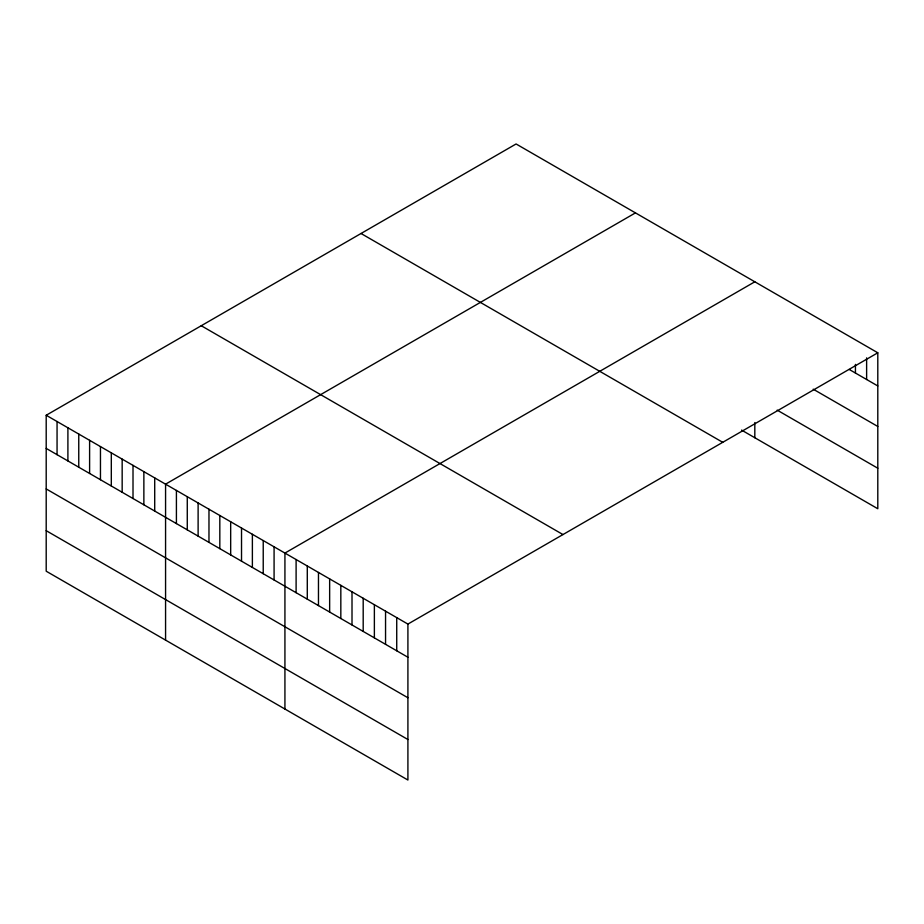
<?xml version="1.0" encoding="UTF-8"?>
<svg xmlns="http://www.w3.org/2000/svg" width="924" height="924" viewBox="0 0 924 924"><rect width="100%" height="100%" fill="white"/><g stroke="black" fill="none" stroke-linecap="round" stroke-linejoin="round"><path stroke-width="1.39" d="M877.8 352.795L407.911 624.081L407.911 780.029L46.2 571.205L46.2 415.257L516.089 143.971L877.8 352.795L877.8 508.743L741.556 430.087M635.458 212.878L165.569 484.164L165.569 640.113M754.816 281.797L284.927 553.083L284.927 709.031M849.225 369.45L877.8 385.955M813.201 389.177L877.8 426.472M777.176 410.129L877.8 468.225M361.03 233.495L722.741 442.319M201.259 325.733L562.97 534.557M46.2 415.257L407.911 624.081M46.2 448.406L407.911 657.241M46.2 488.935L407.911 697.759M46.2 530.676L407.911 739.512M866.62 357.877L866.62 379.498M855.439 364.391L855.439 373.042M754.816 422.545L754.816 437.745M396.731 617.636L396.731 650.785M385.551 611.18L385.551 644.328M374.37 604.723L374.37 637.872M363.19 598.267L363.19 631.415M352.009 591.81L352.009 624.959M340.829 585.354L340.829 618.514M329.649 578.898L329.649 612.058M318.468 572.453L318.468 605.601M307.288 565.996L307.288 599.145M296.107 559.54L296.107 592.688M274.082 546.823L274.082 579.972M263.225 540.552L263.225 573.712M252.379 534.291L252.379 567.44M241.522 528.02L241.522 561.18M230.677 521.76L230.677 554.908M219.82 515.5L219.82 548.648M208.974 509.228L208.974 542.376M198.117 502.968L198.117 536.116M187.272 496.696L187.272 529.856M176.415 490.436L176.415 523.585M154.712 477.904L154.712 511.053M143.867 471.644L143.867 504.793M133.01 465.373L133.01 498.521M122.164 459.113L122.164 492.261M111.307 452.841L111.307 486.001M100.462 446.581L100.462 479.729M89.605 440.321L89.605 473.469M78.759 434.049L78.759 467.197M67.902 427.789L67.902 460.937M57.057 421.517L57.057 454.677"/></g></svg>
